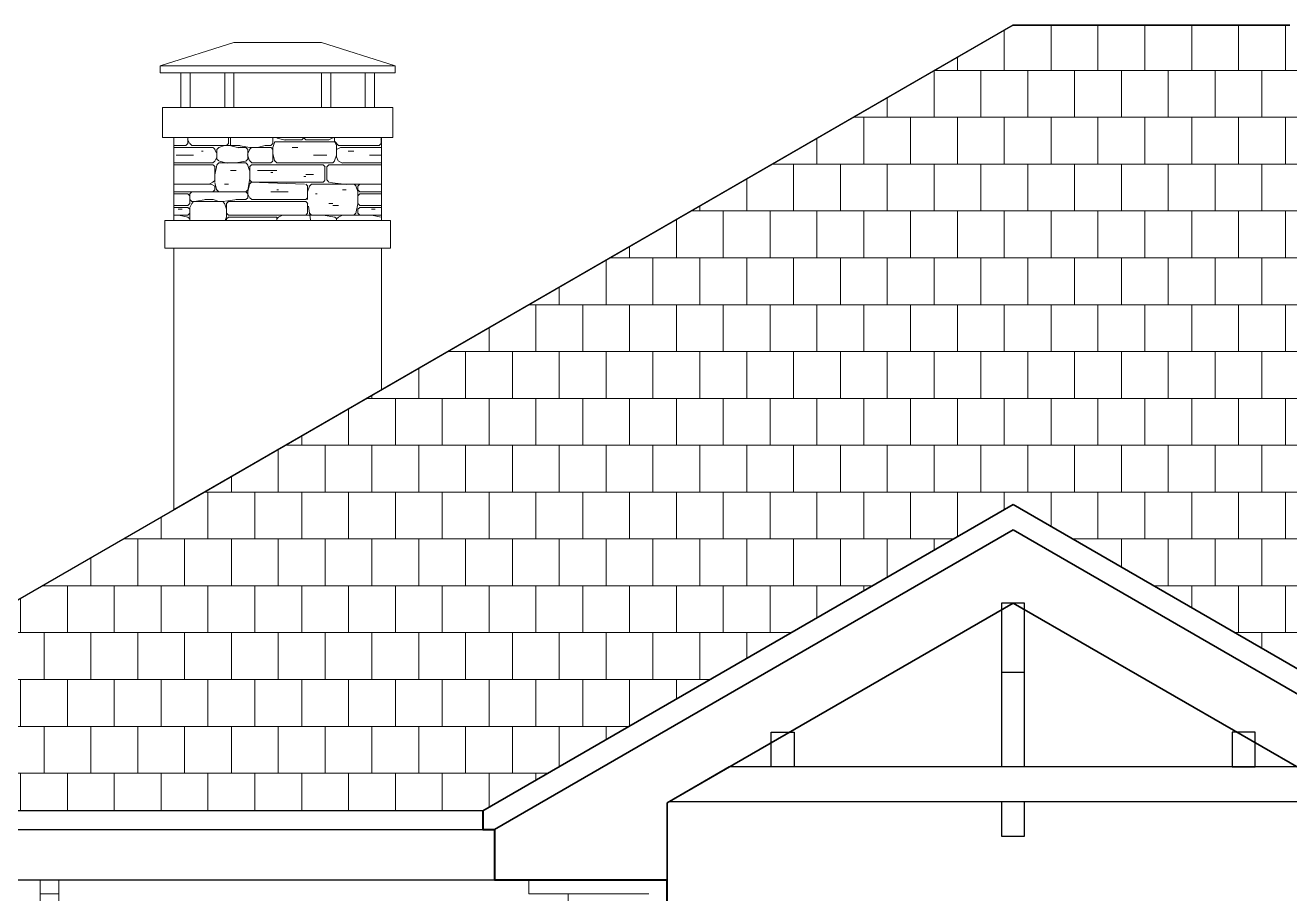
# Model space of a CAD drawing. Extents: x -12289450 to -10763036, y -7834513 to -6150123.
# Drawn here: x -11258980 to -11255908, y -7658522 to -7656413 of the extents above; entities that cross this region are included whole.
import ezdxf

# ---------------------------------------------------------------- set-up
doc = ezdxf.new("R2010")
doc.units = 0
doc.header["$LTSCALE"] = 25
doc.layers.add('008-ШТРИХОВКА', color=252, linetype='Continuous')
doc.layers.add('Крыши', color=7, linetype='Continuous')
doc.layers.add('RAZMER', color=7, linetype='Continuous', lineweight=9)
doc.layers.add('СТЕНЫ', color=5, linetype='Continuous', lineweight=40)

msp = doc.modelspace()

# ---------------------------------------------------------------- hatches: boundary and pattern name
at = {"layer": '008-ШТРИХОВКА', "lineweight": 18, "ltscale": 3}
h = msp.add_hatch(dxfattribs=at)
h.set_pattern_fill('AR-B88', color=256, scale=0.56)
h.set_pattern_definition([(0, (-5054482.48, -3435749.88), (0, 113.792), []), (90, (-5054482.48, -3435749.877), (-56.896, 113.792), [113.792, -113.792])])
h.paths.add_polyline_path([(-11256062.7, -7656413.1), (-11256014.7, -7656413.1), (-11255981.2, -7656413.1), (-11255909.1, -7656413.5), (-11252604.3, -7658320.6), (-11255292.3, -7658320.6), (-11256030.1, -7657894.6), (-11256580.3, -7657577), (-11257868.3, -7658320.6), (-11258792.7, -7658320.6), (-11259884.3, -7658320.6), (-11257315, -7656837.3), (-11256580.3, -7656413.1), (-11256481, -7656413.1), (-11256337.7, -7656413.1), (-11256244.3, -7656413.1), (-11256135.2, -7656413.1)])
at = {"layer": 'RAZMER', "lineweight": 0, "ltscale": 4}
h = msp.add_hatch(dxfattribs=at)
h.set_pattern_fill('DSLSTN', color=251, scale=168, style=0, pattern_type=2)
h.set_pattern_definition([(180, (-4780075.2, -3701240.96), (-6e-14, -469.224), [103.22928, -365.99472]), (0, (-4780530.35, -3701259.72), (0, 469.224), [60.99912, -408.22488]), (0, (-4780469.35, -3701283.2), (0, 469.224), [32.84568, -436.37832]), (315, (-4780474.04, -3701278.5), (469.22399, -1e-13), [6.635831, -656.947116]), (270, (-4780474.04, -3701273.8), (469.224, -9e-14), [4.69224, -464.53176]), (270, (-4780474.04, -3701264.4), (469.224, -9e-14), [9.38448, -459.83952]), (225, (-4780469.35, -3701259.72), (-7e-14, -469.22399), [6.635831, -656.947116]), (180, (-4780337.96, -3701259.72), (-6e-14, -469.224), [131.38272, -337.84128]), (135, (-4780333.27, -3701264.4), (-469.22399, 4e-14), [6.635831, -656.947116]), (90, (-4780333.27, -3701269.1), (-469.224, 3e-14), [4.69224, -464.53176]), (180, (-4780337.96, -3700992.27), (-6e-14, -469.224), [197.07408, -272.14992]), (180, (-4780380.2, -3701086.1), (-6e-14, -469.224), [89.15256, -380.07144]), (180, (-4780272.27, -3700874.96), (-6e-14, -469.224), [192.38184, -276.84216]), (225, (-4780197.2, -3701128.34), (-7e-14, -469.22399), [6.635831, -656.947116]), (315, (-4780197.2, -3701128.34), (469.22399, -1e-13), [6.635831, -656.947116]), (45, (-4780328.58, -3700959.42), (4e-14, 469.22399), [6.635831, -656.947116]), (0, (-4780464.65, -3700959.4), (0, 469.224), [136.07496, -333.14904]), (135, (-4780183.12, -3701025.1), (-469.22399, 4e-14), [6.635831, -656.947116]), (180, (-4780108.04, -3701025.1), (-6e-14, -469.224), [75.07584, -394.14816]), (225, (-4780262.9, -3701029.8), (-7e-14, -469.22399), [6.635831, -656.947116]), (180, (-4780103.35, -3701029.8), (-6e-14, -469.224), [159.53616, -309.68784]), (0, (-4780502.2, -3701301.95), (0, 469.224), [9.38448, -459.83952]), (0, (-4780445.9, -3701039.2), (0, 469.224), [4.69224, -464.53176]), (0, (-4780530.35, -3701015.73), (0, 469.224), [28.15344, -441.07056]), (0, (-4780544.4, -3701006.34), (0, 469.224), [9.38448, -459.83952]), (0, (-4780126.8, -3700940.65), (0, 469.224), [18.76896, -450.45504]), (0, (-4780117.43, -3700935.96), (0, 469.224), [37.53792, -431.68608]), (0, (-4780445.9, -3701161.2), (0, 469.224), [4.69224, -464.53176]), (0, (-4780506.9, -3701170.57), (0, 469.224), [42.23016, -426.99384]), (0, (-4780558.5, -3701161.2), (0, 469.224), [14.07672, -455.14728]), (0, (-4780136.2, -3701287.9), (0, 469.224), [9.38448, -459.83952]), (0, (-4780126.8, -3701292.57), (0, 469.224), [14.07672, -455.14728]), (0, (-4780169.04, -3701264.4), (0, 469.224), [4.69224, -464.53176]), (0, (-4780103.35, -3701255.03), (0, 469.224), [9.38448, -459.83952]), (0, (-4780389.6, -3701240.96), (0, 469.224), [9.38448, -459.83952]), (0, (-4780375.5, -3701208.1), (0, 469.224), [14.07672, -455.14728]), (0, (-4780262.9, -3701255.03), (0, 469.224), [4.69224, -464.53176]), (0, (-4780276.97, -3701259.72), (0, 469.224), [42.23016, -426.99384]), (0, (-4780197.2, -3701222.2), (0, 469.224), [4.69224, -464.53176]), (0, (-4780192.5, -3701217.5), (0, 469.224), [18.76896, -450.45504]), (0, (-4780276.97, -3701212.8), (0, 469.224), [4.69224, -464.53176]), (0, (-4780309.8, -3701208.1), (0, 469.224), [46.9224, -422.3016]), (0, (-4780173.74, -3701170.57), (0, 469.224), [32.84568, -436.37832]), (0, (-4780225.35, -3701151.8), (0, 469.224), [14.07672, -455.14728]), (0, (-4780352.04, -3701114.26), (0, 469.224), [4.69224, -464.53176]), (0, (-4780305.1, -3701104.9), (0, 469.224), [9.38448, -459.83952]), (0, (-4780300.43, -3701100.2), (0, 469.224), [9.38448, -459.83952]), (0, (-4780431.8, -3700884.34), (0, 469.224), [4.69224, -464.53176]), (0, (-4780431.8, -3700912.5), (0, 469.224), [28.15344, -441.07056]), (0, (-4780347.35, -3700893.73), (0, 469.224), [9.38448, -459.83952]), (0, (-4780337.96, -3700889.04), (0, 469.224), [37.53792, -431.68608]), (0, (-4780380.2, -3700982.9), (0, 469.224), [9.38448, -459.83952]), (0, (-4780483.42, -3700973.5), (0, 469.224), [14.07672, -455.14728]), (0, (-4780488.1, -3700968.8), (0, 469.224), [60.99912, -408.22488]), (0, (-4780215.97, -3700992.27), (0, 469.224), [4.69224, -464.53176]), (0, (-4780291.04, -3700982.9), (0, 469.224), [4.69224, -464.53176]), (0, (-4780281.66, -3700987.57), (0, 469.224), [14.07672, -455.14728]), (0, (-4780154.97, -3701057.96), (0, 469.224), [23.4612, -445.7628]), (0, (-4780173.74, -3701053.27), (0, 469.224), [23.4612, -445.7628]), (0, (-4780253.5, -3701062.65), (0, 469.224), [9.38448, -459.83952]), (0, (-4780239.43, -3701039.2), (0, 469.224), [9.38448, -459.83952]), (0, (-4780244.1, -3701034.5), (0, 469.224), [9.38448, -459.83952]), (0, (-4780337.96, -3701072.03), (0, 469.224), [14.07672, -455.14728]), (0, (-4780408.35, -3701067.34), (0, 469.224), [9.38448, -459.83952]), (0, (-4780413.04, -3701072.03), (0, 469.224), [9.38448, -459.83952]), (0, (-4780450.6, -3701062.65), (0, 469.224), [9.38448, -459.83952]), (270, (-4780474.04, -3700828.04), (469.224, -9e-14), [42.23016, -426.99384]), (243.43495, (-4780469.35, -3700818.65), (1.7e-05, -469.2239954), [10.492168, -1038.72458]), (251.56505, (-4780384.89, -3700851.5), (-3.8e-06, -469.2239928), [14.838167, -1468.978392]), (270, (-4780384.9, -3700832.73), (469.224, -9e-14), [18.76896, -450.45504]), (288.43495, (-4780389.58, -3700818.65), (469.224025, -938.4479968), [14.838167, -1468.978392]), (333.43495, (-4780581.96, -3701184.65), (469.2239954, 1.7e-05), [10.492168, -1038.72458]), (296.56505, (-4780586.65, -3701175.26), (469.224001, -469.22402), [10.492168, -1038.72458]), (270, (-4780586.65, -3701156.5), (469.224, -9e-14), [18.76896, -450.45504]), (206.56505, (-4780577.27, -3701151.8), (-469.22402, -469.224001), [10.492168, -1038.72458]), (26.565051, (-4780581.96, -3700851.5), (469.224012, 469.224009), [10.492168, -1038.72458]), (348.69007, (-4780577.27, -3700889.04), (469.2239957, 2.19e-05), [23.925826, -2368.656528]), (333.43495, (-4780586.65, -3700884.34), (469.2239954, 1.7e-05), [10.492168, -1038.72458]), (270, (-4780586.65, -3700856.2), (469.224, -9e-14), [28.15344, -441.07056]), (225, (-4780581.96, -3700851.5), (-7e-14, -469.22399), [6.635831, -656.947116]), (0, (-4780581.96, -3701147.1), (0, 469.224), [98.53704, -370.68696]), (315, (-4780591.35, -3701137.73), (469.22399, -1e-13), [13.271658, -650.311284]), (270, (-4780591.35, -3701109.57), (469.224, -9e-14), [28.15344, -441.07056]), (243.43495, (-4780586.65, -3701100.19), (1.7e-05, -469.2239954), [10.492168, -1038.72458]), (225, (-4780581.96, -3701095.5), (-7e-14, -469.22399), [6.635831, -656.947116]), (194.03624, (-4780563.19, -3701090.8), (-1407.6720428, -469.22392), [19.346603, -1915.313568]), (0, (-4780380.2, -3701086.1), (0, 469.224), [9.38448, -459.83952]), (0, (-4780506.9, -3701292.57), (0, 469.224), [23.4612, -445.7628]), (0, (-4780530.35, -3701297.26), (0, 469.224), [51.61464, -417.60936]), (45, (-4780530.35, -3700931.27), (4e-14, 469.22399), [13.271658, -650.311284]), (90, (-4780530.35, -3700950.04), (-469.224, 3e-14), [18.76896, -450.45504]), (135, (-4780525.65, -3700954.73), (-469.22399, 4e-14), [6.635831, -656.947116]), (116.56505, (-4780469.35, -3700935.96), (-469.224001, 469.22402), [10.492168, -1038.72458]), (90, (-4780469.35, -3700945.34), (-469.224, 3e-14), [9.38448, -459.83952]), (63.434949, (-4780474.04, -3700954.73), (-9e-06, 469.2239954), [10.492168, -1038.72458]), (288.43495, (-4780173.74, -3700940.65), (469.224025, -938.4479968), [14.838167, -1468.978392]), (270, (-4780173.74, -3700935.96), (469.224, -9e-14), [4.69224, -464.53176]), (243.43495, (-4780169.04, -3700926.58), (1.7e-05, -469.2239954), [10.492168, -1038.72458]), (251.56505, (-4780117.43, -3701170.57), (-3.8e-06, -469.2239928), [14.838167, -1468.978392]), (270, (-4780117.43, -3701147.1), (469.224, -9e-14), [23.4612, -445.7628]), (296.56505, (-4780122.12, -3701137.73), (469.224001, -469.22402), [10.492168, -1038.72458]), (288.43495, (-4780333.27, -3701170.57), (469.224025, -938.4479968), [14.838167, -1468.978392]), (270, (-4780333.27, -3701165.9), (469.224, -9e-14), [4.69224, -464.53176]), (243.43495, (-4780328.58, -3701156.5), (1.7e-05, -469.2239954), [10.492168, -1038.72458]), (243.43495, (-4780408.35, -3701175.26), (1.7e-05, -469.2239954), [10.492168, -1038.72458]), (270, (-4780408.35, -3701165.9), (469.224, -9e-14), [9.38448, -459.83952]), (296.56505, (-4780413.04, -3701156.5), (469.224001, -469.22402), [10.492168, -1038.72458]), (315, (-4780333.27, -3700935.96), (469.22399, -1e-13), [13.271658, -650.311284]), (63.434949, (-4780413.04, -3701034.5), (-9e-06, 469.2239954), [10.492168, -1038.72458]), (90, (-4780413.04, -3701043.9), (-469.224, 3e-14), [9.38448, -459.83952]), (135, (-4780403.66, -3701053.27), (-469.22399, 4e-14), [13.271658, -650.311284]), (90, (-4780093.97, -3701076.73), (-469.224, 3e-14), [42.23016, -426.99384]), (45, (-4780098.66, -3701081.42), (4e-14, 469.22399), [6.635831, -656.947116]), (270, (-4780122.1, -3701090.8), (469.224, -9e-14), [32.84568, -436.37832]), (270, (-4780197.2, -3701090.8), (469.224, -9e-14), [37.53792, -431.68608]), (108.43495, (-4780065.81, -3701259.72), (-469.224025, 938.4479968), [14.838167, -1468.978392]), (90, (-4780065.8, -3701287.9), (-469.224, 3e-14), [28.15344, -441.07056]), (78.690068, (-4780070.51, -3701311.34), (-5.5e-06, 469.2239957), [23.925826, -2368.656528]), (278.1301, (-4780187.81, -3701278.49), (469.22387533, -2815.34394203), [33.179148, -3284.735664]), (270, (-4780187.8, -3701259.72), (469.224, -9e-14), [18.76896, -450.45504]), (251.56505, (-4780183.12, -3701245.65), (-3.8e-06, -469.2239928), [14.838167, -1468.978392]), (333.43495, (-4780422.42, -3701240.96), (469.2239954, 1.7e-05), [10.492168, -1038.72458]), (180, (-4780417.73, -3701259.72), (-6e-14, -469.224), [32.84568, -436.37832]), (0, (-4780469.35, -3701057.96), (0, 469.224), [192.38184, -276.84216]), (180, (-4780389.6, -3701283.2), (-6e-14, -469.224), [46.9224, -422.3016]), (189.46232, (-4780361.426, -3701278.49), (-2346.119932, -469.2238967), [28.541784, -2825.636352]), (180, (-4780337.96, -3701278.5), (-6e-14, -469.224), [23.4612, -445.7628]), (0, (-4780375.5, -3701259.72), (0, 469.224), [14.07672, -455.14728]), (0, (-4780441.2, -3701259.72), (0, 469.224), [14.07672, -455.14728]), (180, (-4780520.96, -3701090.8), (-6e-14, -469.224), [42.23016, -426.99384]), (90, (-4780474.04, -3701086.1), (-469.224, 3e-14), [28.15344, -441.07056]), (63.434949, (-4780478.73, -3701095.5), (-9e-06, 469.2239954), [10.492168, -1038.72458]), (0, (-4780492.8, -3701095.5), (0, 469.224), [14.07672, -455.14728]), (350.53768, (-4780520.96, -3701090.8), (469.2239954, 2.03e-05), [28.541784, -2825.636352]), (0, (-4780506.9, -3701095.5), (0, 469.224), [23.4612, -445.7628]), (350.53768, (-4780535.04, -3701090.8), (469.2239954, 2.03e-05), [28.541784, -2825.636352]), (350.53768, (-4780150.275, -3700846.81), (469.2239954, 2.03e-05), [28.541784, -2825.636352]), (0, (-4780248.8, -3700846.8), (0, 469.224), [98.53704, -370.68696]), (26.565051, (-4780258.2, -3700851.5), (469.224012, 469.224009), [10.492168, -1038.72458]), (0, (-4780380.2, -3700851.5), (0, 469.224), [117.306, -351.918]), (0, (-4780403.66, -3700813.96), (0, 469.224), [9.38448, -459.83952]), (341.56505, (-4780417.73, -3700809.27), (469.2239928, -3.8e-06), [14.838167, -1468.978392]), (0, (-4780436.5, -3700809.27), (0, 469.224), [18.76896, -450.45504]), (9.4623222, (-4780464.655, -3700813.96), (2346.119914, 469.2239868), [28.541784, -2825.636352]), (348.69007, (-4780502.19, -3700846.81), (469.2239957, 2.19e-05), [23.925826, -2368.656528]), (0, (-4780572.58, -3700846.8), (0, 469.224), [70.3836, -398.8404]), (8.1301023, (-4780511.58, -3700893.73), (2815.3439232, 469.22398835), [33.179148, -3284.735664]), (0, (-4780553.8, -3700893.73), (0, 469.224), [42.23016, -426.99384]), (281.30993, (-4780474.04, -3700903.11), (469.2239304, -1876.8960738), [23.925826, -2368.656528]), (270, (-4780474.04, -3700889.04), (469.224, -9e-14), [14.07672, -455.14728]), (243.43495, (-4780469.35, -3700879.65), (1.7e-05, -469.2239954), [10.492168, -1038.72458]), (0, (-4780319.2, -3700870.27), (0, 469.224), [28.15344, -441.07056]), (0, (-4780436.5, -3700870.27), (0, 469.224), [23.4612, -445.7628]), (0, (-4780281.66, -3700931.27), (0, 469.224), [9.38448, -459.83952]), (9.4623222, (-4780309.81, -3700935.96), (2346.119914, 469.2239868), [28.541784, -2825.636352]), (0, (-4780422.42, -3700935.96), (0, 469.224), [112.61376, -356.61024]), (0, (-4780422.42, -3700935.96), (0, 469.224), [32.84568, -436.37832]), (353.65981, (-4780464.655, -3700931.267), (469.2239883, 1.69e-05), [42.49004, -4206.514032]), (180, (-4780108.04, -3700917.2), (-6e-14, -469.224), [154.84392, -314.38008]), (0, (-4780262.9, -3700893.73), (0, 469.224), [154.84392, -314.38008]), (0, (-4780183.1, -3700992.27), (0, 469.224), [103.22928, -365.99472]), (0, (-4780183.1, -3700964.1), (0, 469.224), [103.22928, -365.99472]), (0, (-4780248.8, -3700964.1), (0, 469.224), [65.69136, -403.53264]), (333.43495, (-4780258.2, -3700959.42), (469.2239954, 1.7e-05), [10.492168, -1038.72458]), (348.69007, (-4780201.89, -3700917.19), (469.2239957, 2.19e-05), [23.925826, -2368.656528]), (14.036243, (-4780258.2, -3700921.88), (1407.6720182, 469.2239937), [19.346603, -1915.313568]), (180, (-4780413.04, -3701081.4), (-6e-14, -469.224), [37.53792, -431.68608]), (0, (-4780535.04, -3700964.1), (0, 469.224), [197.07408, -272.14992]), (0, (-4780389.6, -3700996.96), (0, 469.224), [28.15344, -441.07056]), (0, (-4780464.65, -3701053.27), (0, 469.224), [46.9224, -422.3016]), (165.96376, (-4780535.04, -3701057.96), (-469.2239836, -3.41e-05), [19.346603, -1915.313568]), (180, (-4780502.2, -3701057.96), (-6e-14, -469.224), [32.84568, -436.37832]), (187.12502, (-4780464.655, -3701053.265), (-3284.56800684, -469.22421158), [37.83005, -3745.174776]), (0, (-4780553.8, -3700996.96), (0, 469.224), [136.07496, -333.14904]), (0, (-4780380.2, -3701316.03), (0, 469.224), [187.6896, -281.5344]), (0, (-4780234.74, -3701278.5), (0, 469.224), [23.4612, -445.7628]), (0, (-4780380.2, -3701283.2), (0, 469.224), [187.6896, -281.5344]), (296.56505, (-4780333.27, -3701264.42), (469.224001, -469.22402), [10.492168, -1038.72458]), (270, (-4780333.27, -3701259.72), (469.224, -9e-14), [4.69224, -464.53176]), (255.96376, (-4780328.58, -3701240.96), (3.41e-05, -469.2239836), [19.346603, -1915.313568]), (0, (-4780323.9, -3701236.26), (0, 469.224), [173.61288, -295.61112]), (284.03624, (-4780272.27, -3701165.88), (469.22392, -1407.6720428), [19.346603, -1915.313568]), (270, (-4780272.27, -3701151.8), (469.224, -9e-14), [14.07672, -455.14728]), (251.56505, (-4780267.58, -3701137.73), (-3.8e-06, -469.2239928), [14.838167, -1468.978392]), (0, (-4780323.9, -3701194.03), (0, 469.224), [173.61288, -295.61112]), (180, (-4780136.2, -3701133.03), (-6e-14, -469.224), [56.30688, -412.91712]), (206.56505, (-4780126.81, -3701128.34), (-469.22402, -469.224001), [10.492168, -1038.72458]), (315, (-4780272.27, -3701118.96), (469.22399, -1e-13), [6.635831, -656.947116]), (270, (-4780272.27, -3701109.57), (469.224, -9e-14), [9.38448, -459.83952]), (243.43495, (-4780267.58, -3701090.8), (1.7e-05, -469.2239954), [10.492168, -1038.72458]), (135, (-4780197.2, -3701095.5), (-469.22399, 4e-14), [13.271658, -650.311284]), (165.96376, (-4780244.12, -3701133.03), (-469.2239836, -3.41e-05), [19.346603, -1915.313568]), (180, (-4780201.9, -3701133.03), (-6e-14, -469.224), [42.23016, -426.99384]), (0, (-4780267.6, -3701137.73), (0, 469.224), [145.45944, -323.76456]), (26.565051, (-4780427.12, -3701240.96), (469.224012, 469.224009), [10.492168, -1038.72458]), (0, (-4780445.9, -3701240.96), (0, 469.224), [18.76896, -450.45504]), (0, (-4780563.2, -3701240.96), (0, 469.224), [46.9224, -422.3016]), (353.65981, (-4780605.42, -3701236.263), (469.2239883, 1.69e-05), [42.49004, -4206.514032]), (0, (-4780605.4, -3701194.03), (0, 469.224), [187.6896, -281.5344]), (0, (-4780572.58, -3701189.34), (0, 469.224), [154.84392, -314.38008]), (0, (-4780577.27, -3701151.8), (0, 469.224), [159.53616, -309.68784]), (260.53768, (-4780328.58, -3701226.88), (2.03e-05, -469.2239954), [28.541784, -2825.636352]), (270, (-4780328.6, -3701208.1), (469.224, -9e-14), [18.76896, -450.45504]), (288.43495, (-4780333.27, -3701194.03), (469.224025, -938.4479968), [14.838167, -1468.978392]), (284.03624, (-4780413.04, -3701236.26), (469.22392, -1407.6720428), [19.346603, -1915.313568]), (270, (-4780413.04, -3701217.5), (469.224, -9e-14), [18.76896, -450.45504]), (258.69007, (-4780408.35, -3701194.03), (2.19e-05, -469.2239957), [23.925826, -2368.656528]), (45, (-4780337.96, -3701184.65), (4e-14, 469.22399), [6.635831, -656.947116]), (11.309932, (-4780361.43, -3701189.34), (1876.8960574, 469.223996), [23.925826, -2368.656528]), (0, (-4780384.9, -3701189.34), (0, 469.224), [23.4612, -445.7628]), (345.96376, (-4780403.66, -3701184.65), (469.2239836, 3.41e-05), [19.346603, -1915.313568]), (198.43495, (-4780389.58, -3701147.11), (-938.4479968, -469.224025), [14.838167, -1468.978392]), (180, (-4780375.5, -3701147.1), (-6e-14, -469.224), [14.07672, -455.14728]), (165.96376, (-4780356.73, -3701151.8), (-469.2239836, -3.41e-05), [19.346603, -1915.313568]), (180, (-4780337.96, -3701151.8), (-6e-14, -469.224), [18.76896, -450.45504]), (0, (-4780389.6, -3701147.1), (0, 469.224), [4.69224, -464.53176]), (0, (-4780469.35, -3701147.1), (0, 469.224), [84.46032, -384.76368]), (345.96376, (-4780403.66, -3701104.88), (469.2239836, 3.41e-05), [19.346603, -1915.313568]), (0, (-4780445.9, -3701104.9), (0, 469.224), [42.23016, -426.99384]), (11.309932, (-4780469.35, -3701109.57), (1876.8960574, 469.223996), [23.925826, -2368.656528]), (296.56505, (-4780478.73, -3701133.03), (469.224001, -469.22402), [10.492168, -1038.72458]), (270, (-4780478.73, -3701128.34), (469.224, -9e-14), [4.69224, -464.53176]), (251.56505, (-4780474.04, -3701114.26), (-3.8e-06, -469.2239928), [14.838167, -1468.978392]), (270, (-4780375.5, -3701090.8), (469.224, -9e-14), [56.30688, -412.91712]), (351.8699, (-4780413.04, -3701081.42), (469.22399433, 2.213e-05), [33.179148, -3284.735664]), (0, (-4780436.5, -3701081.4), (0, 469.224), [23.4612, -445.7628]), (0, (-4780291.04, -3701147.1), (0, 469.224), [14.07672, -455.14728]), (14.036243, (-4780309.81, -3701151.8), (1407.6720182, 469.2239937), [19.346603, -1915.313568]), (0, (-4780328.6, -3701151.8), (0, 469.224), [18.76896, -450.45504]), (348.69007, (-4780352.04, -3701147.11), (469.2239957, 2.19e-05), [23.925826, -2368.656528]), (0, (-4780375.5, -3701147.1), (0, 469.224), [23.4612, -445.7628]), (180, (-4780276.97, -3701086.1), (-6e-14, -469.224), [93.8448, -375.3792]), (14.036243, (-4780117.43, -3701086.11), (1407.6720182, 469.2239937), [19.346603, -1915.313568]), (0, (-4780234.74, -3701086.1), (0, 469.224), [117.306, -351.918]), (243.43495, (-4780187.81, -3701006.34), (1.7e-05, -469.2239954), [10.492168, -1038.72458]), (270, (-4780187.8, -3700992.27), (469.224, -9e-14), [14.07672, -455.14728]), (281.30993, (-4780192.505, -3700968.805), (469.2239304, -1876.8960738), [23.925826, -2368.656528]), (296.56505, (-4780333.27, -3701006.34), (469.224001, -469.22402), [10.492168, -1038.72458]), (270, (-4780333.27, -3700982.9), (469.224, -9e-14), [23.4612, -445.7628]), (251.56505, (-4780328.58, -3700968.8), (-3.8e-06, -469.2239928), [14.838167, -1468.978392]), (0, (-4780328.6, -3700968.8), (0, 469.224), [136.07496, -333.14904]), (0, (-4780323.9, -3701020.4), (0, 469.224), [126.69048, -342.53352]), (26.565051, (-4780108.04, -3701025.11), (469.224012, 469.224009), [10.492168, -1038.72458]), (333.43495, (-4780103.35, -3701029.8), (469.2239954, 1.7e-05), [10.492168, -1038.72458]), (90, (-4780267.6, -3701039.2), (-469.224, 3e-14), [4.69224, -464.53176]), (75.963757, (-4780272.27, -3701057.96), (-9.5e-06, 469.2239836), [19.346603, -1915.313568]), (90, (-4780272.27, -3701086.1), (-469.224, 3e-14), [28.15344, -441.07056]), (0, (-4780408.35, -3701025.1), (0, 469.224), [131.38272, -337.84128]), (0, (-4780389.6, -3701020.4), (0, 469.224), [23.4612, -445.7628]), (180, (-4780337.96, -3701020.4), (-6e-14, -469.224), [70.3836, -398.8404]), (225, (-4780333.27, -3701015.73), (-7e-14, -469.22399), [6.635831, -656.947116]), (270, (-4780333.27, -3701001.65), (469.224, -9e-14), [14.07672, -455.14728]), (315, (-4780337.96, -3700996.96), (469.22399, -1e-13), [6.635831, -656.947116]), (0, (-4780408.35, -3700996.96), (0, 469.224), [70.3836, -398.8404]), (45, (-4780413.04, -3701001.65), (4e-14, 469.22399), [6.635831, -656.947116]), (90, (-4780413.04, -3701015.73), (-469.224, 3e-14), [14.07672, -455.14728]), (135, (-4780408.35, -3701020.42), (-469.22399, 4e-14), [6.635831, -656.947116]), (26.565051, (-4780286.35, -3701086.11), (469.224012, 469.224009), [10.492168, -1038.72458]), (0, (-4780309.8, -3701086.1), (0, 469.224), [23.4612, -445.7628]), (0, (-4780469.35, -3701081.4), (0, 469.224), [18.76896, -450.45504]), (180, (-4780276.97, -3701053.27), (-6e-14, -469.224), [126.69048, -342.53352]), (180, (-4780098.66, -3700996.96), (-6e-14, -469.224), [84.46032, -384.76368]), (225, (-4780333.27, -3701273.8), (-7e-14, -469.22399), [6.635831, -656.947116]), (45, (-4780478.73, -3701292.57), (4e-14, 469.22399), [6.635831, -656.947116]), (315, (-4780478.73, -3701264.4), (469.22399, -1e-13), [6.635831, -656.947116]), (45, (-4780535.04, -3701269.1), (4e-14, 469.22399), [6.635831, -656.947116]), (315, (-4780535.04, -3701287.88), (469.22399, -1e-13), [6.635831, -656.947116]), (45, (-4780535.04, -3701301.95), (4e-14, 469.22399), [6.635831, -656.947116]), (315, (-4780535.04, -3701311.34), (469.22399, -1e-13), [6.635831, -656.947116]), (225, (-4780474.04, -3701311.34), (-7e-14, -469.22399), [6.635831, -656.947116]), (315, (-4780478.73, -3701297.26), (469.22399, -1e-13), [6.635831, -656.947116]), (315, (-4780384.9, -3701311.34), (469.22399, -1e-13), [6.635831, -656.947116]), (45, (-4780384.9, -3701287.88), (4e-14, 469.22399), [6.635831, -656.947116]), (225, (-4780070.5, -3701311.34), (-7e-14, -469.22399), [6.635831, -656.947116]), (315, (-4780075.2, -3701240.96), (469.22399, -1e-13), [6.635831, -656.947116]), (45, (-4780183.12, -3701245.65), (4e-14, 469.22399), [6.635831, -656.947116]), (315, (-4780183.12, -3701311.34), (469.22399, -1e-13), [6.635831, -656.947116]), (225, (-4780187.8, -3701311.34), (-7e-14, -469.22399), [6.635831, -656.947116]), (315, (-4780192.5, -3701283.2), (469.22399, -1e-13), [6.635831, -656.947116]), (225, (-4780187.8, -3701273.8), (-7e-14, -469.22399), [6.635831, -656.947116]), (315, (-4780192.5, -3701240.96), (469.22399, -1e-13), [6.635831, -656.947116]), (315, (-4780328.58, -3701273.8), (469.22399, -1e-13), [6.635831, -656.947116]), (45, (-4780328.58, -3701240.96), (4e-14, 469.22399), [6.635831, -656.947116]), (45, (-4780337.96, -3701259.72), (4e-14, 469.22399), [6.635831, -656.947116]), (315, (-4780408.35, -3701255.03), (469.22399, -1e-13), [6.635831, -656.947116]), (225, (-4780413.04, -3701255.03), (-7e-14, -469.22399), [6.635831, -656.947116]), (315, (-4780535.04, -3701255.03), (469.22399, -1e-13), [6.635831, -656.947116]), (45, (-4780535.04, -3701245.65), (4e-14, 469.22399), [6.635831, -656.947116]), (135, (-4780323.9, -3701236.26), (-469.22399, 4e-14), [6.635831, -656.947116]), (225, (-4780145.58, -3701231.57), (-7e-14, -469.22399), [6.635831, -656.947116]), (315, (-4780150.27, -3701194.03), (469.22399, -1e-13), [6.635831, -656.947116]), (45, (-4780328.58, -3701198.72), (4e-14, 469.22399), [6.635831, -656.947116]), (315, (-4780337.96, -3701189.34), (469.22399, -1e-13), [6.635831, -656.947116]), (315, (-4780337.96, -3701151.8), (469.22399, -1e-13), [6.635831, -656.947116]), (45, (-4780408.35, -3701156.5), (4e-14, 469.22399), [6.635831, -656.947116]), (315, (-4780408.35, -3701179.96), (469.22399, -1e-13), [6.635831, -656.947116]), (45, (-4780408.35, -3701194.03), (4e-14, 469.22399), [6.635831, -656.947116]), (225, (-4780413.04, -3701231.57), (-7e-14, -469.22399), [6.635831, -656.947116]), (315, (-4780610.1, -3701231.57), (469.22399, -1e-13), [6.635831, -656.947116]), (225, (-4780605.42, -3701194.03), (-7e-14, -469.22399), [6.635831, -656.947116]), (315, (-4780417.73, -3701194.03), (469.22399, -1e-13), [6.635831, -656.947116]), (225, (-4780413.04, -3701184.65), (-7e-14, -469.22399), [6.635831, -656.947116]), (315, (-4780417.73, -3701151.8), (469.22399, -1e-13), [6.635831, -656.947116]), (225, (-4780478.73, -3701142.42), (-7e-14, -469.22399), [6.635831, -656.947116]), (315, (-4780483.42, -3701095.5), (469.22399, -1e-13), [6.635831, -656.947116]), (45, (-4780558.5, -3701062.65), (4e-14, 469.22399), [6.635831, -656.947116]), (315, (-4780558.5, -3701086.1), (469.22399, -1e-13), [6.635831, -656.947116]), (45, (-4780375.5, -3701090.8), (4e-14, 469.22399), [6.635831, -656.947116]), (45, (-4780384.9, -3701147.1), (4e-14, 469.22399), [6.635831, -656.947116]), (315, (-4780474.04, -3701142.42), (469.22399, -1e-13), [6.635831, -656.947116]), (45, (-4780474.04, -3701114.26), (4e-14, 469.22399), [6.635831, -656.947116]), (315, (-4780384.9, -3701109.57), (469.22399, -1e-13), [6.635831, -656.947116]), (225, (-4780375.5, -3701100.2), (-7e-14, -469.22399), [6.635831, -656.947116]), (315, (-4780380.2, -3701086.1), (469.22399, -1e-13), [6.635831, -656.947116]), (315, (-4780474.04, -3701100.2), (469.22399, -1e-13), [6.635831, -656.947116]), (45, (-4780474.04, -3701090.8), (4e-14, 469.22399), [6.635831, -656.947116]), (315, (-4780474.04, -3701076.73), (469.22399, -1e-13), [6.635831, -656.947116]), (45, (-4780474.04, -3701062.65), (4e-14, 469.22399), [6.635831, -656.947116]), (315, (-4780276.97, -3701057.96), (469.22399, -1e-13), [6.635831, -656.947116]), (225, (-4780272.27, -3701076.73), (-7e-14, -469.22399), [6.635831, -656.947116]), (315, (-4780276.97, -3701086.1), (469.22399, -1e-13), [6.635831, -656.947116]), (45, (-4780276.97, -3701147.1), (4e-14, 469.22399), [6.635831, -656.947116]), (45, (-4780276.97, -3701189.34), (4e-14, 469.22399), [6.635831, -656.947116]), (315, (-4780328.58, -3701184.65), (469.22399, -1e-13), [6.635831, -656.947116]), (45, (-4780328.58, -3701156.5), (4e-14, 469.22399), [6.635831, -656.947116]), (315, (-4780276.97, -3701151.8), (469.22399, -1e-13), [6.635831, -656.947116]), (135, (-4780262.9, -3701189.34), (-469.22399, 4e-14), [6.635831, -656.947116]), (225, (-4780122.12, -3701184.65), (-7e-14, -469.22399), [6.635831, -656.947116]), (315, (-4780267.58, -3701123.65), (469.22399, -1e-13), [6.635831, -656.947116]), (45, (-4780267.58, -3701090.8), (4e-14, 469.22399), [6.635831, -656.947116]), (45, (-4780126.8, -3701128.34), (4e-14, 469.22399), [6.635831, -656.947116]), (45, (-4780197.2, -3701090.8), (4e-14, 469.22399), [6.635831, -656.947116]), (315, (-4780126.8, -3701086.1), (469.22399, -1e-13), [6.635831, -656.947116]), (135, (-4780093.97, -3701001.65), (-469.22399, 4e-14), [6.635831, -656.947116]), (45, (-4780098.66, -3701020.42), (4e-14, 469.22399), [6.635831, -656.947116]), (225, (-4780272.27, -3701048.57), (-7e-14, -469.22399), [6.635831, -656.947116]), (315, (-4780276.97, -3701025.1), (469.22399, -1e-13), [6.635831, -656.947116]), (135, (-4780075.2, -3700968.8), (-469.22399, 4e-14), [6.635831, -656.947116]), (45, (-4780079.9, -3700992.27), (4e-14, 469.22399), [6.635831, -656.947116]), (315, (-4780187.8, -3700987.57), (469.22399, -1e-13), [6.635831, -656.947116]), (45, (-4780187.8, -3700968.8), (4e-14, 469.22399), [6.635831, -656.947116]), (45, (-4780187.8, -3701001.65), (4e-14, 469.22399), [6.635831, -656.947116]), (225, (-4780192.5, -3701015.73), (-7e-14, -469.22399), [6.635831, -656.947116]), (315, (-4780328.58, -3701015.73), (469.22399, -1e-13), [6.635831, -656.947116]), (225, (-4780413.04, -3701048.57), (-7e-14, -469.22399), [6.635831, -656.947116]), (315, (-4780558.5, -3701048.57), (469.22399, -1e-13), [6.635831, -656.947116]), (45, (-4780558.5, -3701001.65), (4e-14, 469.22399), [6.635831, -656.947116]), (315, (-4780417.73, -3700996.96), (469.22399, -1e-13), [6.635831, -656.947116]), (225, (-4780333.27, -3700987.57), (-7e-14, -469.22399), [6.635831, -656.947116]), (315, (-4780337.96, -3700964.1), (469.22399, -1e-13), [6.635831, -656.947116]), (315, (-4780539.73, -3700987.57), (469.22399, -1e-13), [6.635831, -656.947116]), (225, (-4780535.04, -3700964.1), (-7e-14, -469.22399), [6.635831, -656.947116]), (315, (-4780567.9, -3700912.5), (469.22399, -1e-13), [6.635831, -656.947116]), (45, (-4780567.9, -3700898.42), (4e-14, 469.22399), [6.635831, -656.947116]), (315, (-4780478.73, -3700851.5), (469.22399, -1e-13), [6.635831, -656.947116]), (225, (-4780474.04, -3700884.34), (-7e-14, -469.22399), [6.635831, -656.947116]), (315, (-4780478.73, -3700893.73), (469.22399, -1e-13), [6.635831, -656.947116]), (225, (-4780474.04, -3700912.5), (-7e-14, -469.22399), [6.635831, -656.947116]), (315, (-4780525.65, -3700954.73), (469.22399, -1e-13), [6.635831, -656.947116]), (225, (-4780474.04, -3700954.73), (-7e-14, -469.22399), [6.635831, -656.947116]), (315, (-4780478.73, -3700921.88), (469.22399, -1e-13), [6.635831, -656.947116]), (315, (-4780469.35, -3700954.73), (469.22399, -1e-13), [6.635831, -656.947116]), (45, (-4780469.35, -3700940.65), (4e-14, 469.22399), [6.635831, -656.947116]), (315, (-4780333.27, -3700935.96), (469.22399, -1e-13), [6.635831, -656.947116]), (315, (-4780323.9, -3700959.42), (469.22399, -1e-13), [6.635831, -656.947116]), (45, (-4780323.9, -3700940.65), (4e-14, 469.22399), [6.635831, -656.947116]), (225, (-4780262.9, -3700959.42), (-7e-14, -469.22399), [6.635831, -656.947116]), (315, (-4780267.58, -3700935.96), (469.22399, -1e-13), [6.635831, -656.947116]), (315, (-4780262.9, -3700954.73), (469.22399, -1e-13), [6.635831, -656.947116]), (225, (-4780173.74, -3700954.73), (-7e-14, -469.22399), [13.271658, -650.311284]), (315, (-4780169.04, -3700954.73), (469.22399, -1e-13), [6.635831, -656.947116]), (225, (-4780061.12, -3700954.73), (-7e-14, -469.22399), [6.635831, -656.947116]), (315, (-4780065.8, -3700921.88), (469.22399, -1e-13), [6.635831, -656.947116]), (45, (-4780169.04, -3700926.58), (4e-14, 469.22399), [6.635831, -656.947116]), (315, (-4780178.43, -3700921.88), (469.22399, -1e-13), [6.635831, -656.947116]), (45, (-4780262.9, -3700926.58), (4e-14, 469.22399), [6.635831, -656.947116]), (45, (-4780272.27, -3700931.27), (4e-14, 469.22399), [6.635831, -656.947116]), (315, (-4780469.35, -3700926.58), (469.22399, -1e-13), [6.635831, -656.947116]), (225, (-4780464.65, -3700874.96), (-7e-14, -469.22399), [6.635831, -656.947116]), (315, (-4780272.27, -3700874.96), (469.22399, -1e-13), [6.635831, -656.947116]), (225, (-4780262.9, -3700865.58), (-7e-14, -469.22399), [6.635831, -656.947116]), (315, (-4780384.9, -3700865.58), (469.22399, -1e-13), [6.635831, -656.947116]), (45, (-4780384.9, -3700856.2), (4e-14, 469.22399), [6.635831, -656.947116]), (45, (-4780394.27, -3700870.27), (4e-14, 469.22399), [6.635831, -656.947116]), (45, (-4780469.35, -3700818.65), (4e-14, 469.22399), [6.635831, -656.947116]), (315, (-4780394.27, -3700813.96), (469.22399, -1e-13), [6.635831, -656.947116]), (45, (-4780108.04, -3700917.2), (4e-14, 469.22399), [6.635831, -656.947116]), (315, (-4780267.58, -3700912.5), (469.22399, -1e-13), [6.635831, -656.947116]), (225, (-4780262.9, -3700893.73), (-7e-14, -469.22399), [6.635831, -656.947116]), (315, (-4780108.04, -3700893.73), (469.22399, -1e-13), [6.635831, -656.947116]), (45, (-4780122.12, -3700889.04), (4e-14, 469.22399), [6.635831, -656.947116]), (315, (-4780262.9, -3700884.34), (469.22399, -1e-13), [6.635831, -656.947116]), (45, (-4780262.9, -3700856.2), (4e-14, 469.22399), [6.635831, -656.947116]), (315, (-4780122.12, -3700851.5), (469.22399, -1e-13), [6.635831, -656.947116]), (270, (-4780610.1, -3701198.72), (469.224, -9e-14), [32.84568, -436.37832]), (270, (-4780474.04, -3700860.9), (469.224, -9e-14), [23.4612, -445.7628]), (270, (-4780267.6, -3700879.65), (469.224, -9e-14), [46.9224, -422.3016]), (270, (-4780262.9, -3700926.58), (469.224, -9e-14), [32.84568, -436.37832]), (90, (-4780173.74, -3700954.73), (-469.224, 3e-14), [28.15344, -441.07056]), (0, (-4780464.65, -3700935.96), (0, 469.224), [131.38272, -337.84128]), (90, (-4780469.35, -3700954.73), (-469.224, 3e-14), [14.07672, -455.14728]), (0, (-4780319.2, -3700935.96), (0, 469.224), [51.61464, -417.60936]), (270, (-4780262.9, -3700940.65), (469.224, -9e-14), [14.07672, -455.14728]), (90, (-4780323.9, -3700959.4), (-469.224, 3e-14), [18.76896, -450.45504]), (270, (-4780413.04, -3701001.65), (469.224, -9e-14), [46.9224, -422.3016]), (270, (-4780558.5, -3701001.65), (469.224, -9e-14), [46.9224, -422.3016]), (270, (-4780539.73, -3700968.8), (469.224, -9e-14), [18.76896, -450.45504]), (90, (-4780093.97, -3701015.73), (-469.224, 3e-14), [14.07672, -455.14728]), (270, (-4780187.8, -3701001.65), (469.224, -9e-14), [18.76896, -450.45504]), (90, (-4780075.2, -3700987.57), (-469.224, 3e-14), [18.76896, -450.45504]), (0, (-4780164.35, -3700921.9), (0, 469.224), [93.8448, -375.3792]), (270, (-4780061.1, -3700926.58), (469.224, -9e-14), [28.15344, -441.07056]), (0, (-4780520.96, -3700959.4), (0, 469.224), [42.23016, -426.99384]), (270, (-4780567.9, -3700898.4), (469.224, -9e-14), [14.07672, -455.14728]), (270, (-4780267.6, -3700898.4), (469.224, -9e-14), [14.07672, -455.14728]), (0, (-4780319.2, -3700964.1), (0, 469.224), [51.61464, -417.60936]), (180, (-4780478.73, -3700921.9), (-6e-14, -469.224), [42.23016, -426.99384]), (180, (-4780065.8, -3700921.9), (-6e-14, -469.224), [4.69224, -464.53176]), (180, (-4780065.8, -3700959.4), (-6e-14, -469.224), [4.69224, -464.53176]), (0, (-4780539.73, -3700917.2), (0, 469.224), [60.99912, -408.22488]), (90, (-4780474.04, -3700912.5), (-469.224, 3e-14), [14.07672, -455.14728]), (180, (-4780478.73, -3700893.73), (-6e-14, -469.224), [60.99912, -408.22488]), (270, (-4780333.27, -3700968.8), (469.224, -9e-14), [18.76896, -450.45504]), (270, (-4780103.35, -3700898.4), (469.224, -9e-14), [14.07672, -455.14728]), (0, (-4780563.2, -3700893.73), (0, 469.224), [23.4612, -445.7628]), (0, (-4780563.2, -3700917.2), (0, 469.224), [23.4612, -445.7628]), (0, (-4780164.35, -3700959.4), (0, 469.224), [93.8448, -375.3792]), (270, (-4780187.8, -3700968.8), (469.224, -9e-14), [18.76896, -450.45504]), (90, (-4780272.27, -3701076.73), (-469.224, 3e-14), [14.07672, -455.14728]), (180, (-4780474.04, -3701057.96), (-6e-14, -469.224), [65.69136, -403.53264]), (270, (-4780272.27, -3701029.8), (469.224, -9e-14), [18.76896, -450.45504]), (270, (-4780478.73, -3701100.2), (469.224, -9e-14), [42.23016, -426.99384]), (180, (-4780483.42, -3701147.1), (-6e-14, -469.224), [56.30688, -412.91712]), (270, (-4780413.04, -3701198.72), (469.224, -9e-14), [32.84568, -436.37832]), (0, (-4780474.04, -3700870.27), (0, 469.224), [79.76808, -389.45592]), (270, (-4780535.04, -3701269.1), (469.224, -9e-14), [18.76896, -450.45504]), (0, (-4780530.35, -3701316.03), (0, 469.224), [51.61464, -417.60936]), (90, (-4780474.04, -3701311.34), (-469.224, 3e-14), [9.38448, -459.83952]), (180, (-4780478.73, -3701264.4), (-6e-14, -469.224), [51.61464, -417.60936]), (270, (-4780384.9, -3700860.9), (469.224, -9e-14), [4.69224, -464.53176]), (0, (-4780380.2, -3700870.27), (0, 469.224), [112.61376, -356.61024]), (90, (-4780262.9, -3700865.58), (-469.224, 3e-14), [4.69224, -464.53176]), (90, (-4780384.9, -3700860.9), (-469.224, 3e-14), [4.69224, -464.53176]), (270, (-4780262.9, -3700851.5), (469.224, -9e-14), [9.38448, -459.83952]), (270, (-4780262.9, -3700860.9), (469.224, -9e-14), [23.4612, -445.7628]), (0, (-4780258.2, -3700889.04), (0, 469.224), [136.07496, -333.14904]), (90, (-4780117.43, -3700884.34), (-469.224, 3e-14), [23.4612, -445.7628]), (90, (-4780262.9, -3700860.9), (-469.224, 3e-14), [4.69224, -464.53176]), (270, (-4780117.43, -3700856.2), (469.224, -9e-14), [4.69224, -464.53176]), (0, (-4780178.43, -3701316.03), (0, 469.224), [103.22928, -365.99472]), (90, (-4780474.04, -3700860.9), (-469.224, 3e-14), [4.69224, -464.53176]), (0, (-4780530.35, -3701292.57), (0, 469.224), [51.61464, -417.60936]), (270, (-4780535.04, -3701301.95), (469.224, -9e-14), [9.38448, -459.83952]), (90, (-4780474.04, -3701287.9), (-469.224, 3e-14), [18.76896, -450.45504]), (270, (-4780384.9, -3701287.9), (469.224, -9e-14), [23.4612, -445.7628]), (90, (-4780187.8, -3701311.34), (-469.224, 3e-14), [23.4612, -445.7628]), (270, (-4780413.04, -3701245.65), (469.224, -9e-14), [9.38448, -459.83952]), (90, (-4780535.04, -3701255.03), (-469.224, 3e-14), [9.38448, -459.83952]), (0, (-4780530.35, -3701240.96), (0, 469.224), [107.92152, -361.30248]), (270, (-4780333.27, -3701269.1), (469.224, -9e-14), [4.69224, -464.53176]), (90, (-4780474.04, -3701273.8), (-469.224, 3e-14), [4.69224, -464.53176]), (0, (-4780323.9, -3701278.5), (0, 469.224), [131.38272, -337.84128]), (90, (-4780187.8, -3701273.8), (-469.224, 3e-14), [28.15344, -441.07056]), (177.95459, (-4780192.505, -3701240.955), (-469.224008016, 1.295e-05), [131.46648, -13015.18176]), (0, (-4780323.9, -3701189.34), (0, 469.224), [46.9224, -422.3016]), (90, (-4780272.27, -3701184.65), (-469.224, 3e-14), [28.15344, -441.07056]), (180, (-4780276.97, -3701151.8), (-6e-14, -469.224), [46.9224, -422.3016]), (0, (-4780262.9, -3701189.34), (0, 469.224), [136.07496, -333.14904]), (180, (-4780206.6, -3701086.1), (-6e-14, -469.224), [65.69136, -403.53264]), (90, (-4780333.27, -3701179.96), (-469.224, 3e-14), [23.4612, -445.7628]), (270, (-4780408.35, -3701156.5), (469.224, -9e-14), [23.4612, -445.7628]), (90, (-4780328.6, -3701231.57), (-469.224, 3e-14), [32.84568, -436.37832]), (270, (-4780145.6, -3701198.72), (469.224, -9e-14), [32.84568, -436.37832]), (180, (-4780337.96, -3701189.34), (-6e-14, -469.224), [65.69136, -403.53264]), (0, (-4780403.66, -3701259.72), (0, 469.224), [65.69136, -403.53264]), (180, (-4780539.73, -3701057.96), (-6e-14, -469.224), [14.07672, -455.14728]), (270, (-4780558.5, -3701062.65), (469.224, -9e-14), [23.4612, -445.7628]), (90, (-4780474.04, -3701076.73), (-469.224, 3e-14), [14.07672, -455.14728]), (90, (-4780380.2, -3701142.4), (-469.224, 3e-14), [28.15344, -441.07056]), (270, (-4780474.04, -3701090.8), (469.224, -9e-14), [9.38448, -459.83952]), (0, (-4780469.35, -3701104.9), (0, 469.224), [89.15256, -380.07144]), (90, (-4780375.5, -3701100.2), (-469.224, 3e-14), [9.38448, -459.83952]), (270, (-4780272.27, -3701090.8), (469.224, -9e-14), [51.61464, -417.60936])])
h.paths.add_polyline_path([(-11258235.9, -7656887), (-11258114.7, -7656887), (-11258114.7, -7656685.4), (-11258618.7, -7656685.4), (-11258618.7, -7656887), (-11258313.9, -7656887)])

# ---------------------------------------------------------------- linework, layer by layer
for p, q in [((-11258652.3, -7656511.8), (-11258473.1, -7656454.9)), ((-11258260.3, -7656454.9), (-11258081.1, -7656511.8)), ((-11258652.3, -7656528.6), (-11258652.3, -7656511.8)), ((-11258081.1, -7656511.8), (-11258652.3, -7656511.8)), ((-11258081.1, -7656511.8), (-11258081.1, -7656528.6)), ((-11258652.3, -7656528.6), (-11258652.3, -7656528.6)), ((-11258652.3, -7656528.6), (-11258652.3, -7656528.6)), ((-11258081.1, -7656528.6), (-11258652.3, -7656528.6)), ((-11258512.3, -7656612.6), (-11258646.7, -7656612.6)), ((-11258646.7, -7656612.6), (-11258646.7, -7656685.4)), ((-11258086.7, -7656612.6), (-11258646.7, -7656612.6)), ((-11258086.7, -7656685.4), (-11258086.7, -7656612.6)), ((-11258646.7, -7656685.4), (-11258086.7, -7656685.4)), ((-11258092.3, -7656887), (-11258641.1, -7656887)), ((-11258641.1, -7656887), (-11258641.1, -7656954.2)), ((-11258092.3, -7656887), (-11258092.3, -7656954.2)), ((-11258641.1, -7656954.2), (-11258092.3, -7656954.2))]:
    msp.add_line(p, q, dxfattribs=at)
for points in [[(-11258260.3, -7656454.9), (-11258473.1, -7656454.9)], [(-11258601.9, -7656612.6), (-11258601.9, -7656528.6), (-11258601.9, -7656528.6), (-11258579.5, -7656528.6), (-11258579.5, -7656612.6), (-11258601.9, -7656612.6)], [(-11258473.1, -7656612.6), (-11258473.1, -7656528.6), (-11258473.1, -7656528.6), (-11258495.5, -7656528.6), (-11258495.5, -7656612.6), (-11258473.1, -7656612.6)], [(-11258260.3, -7656612.6), (-11258260.3, -7656528.6), (-11258260.3, -7656528.6), (-11258237.9, -7656528.6), (-11258237.9, -7656612.6), (-11258260.3, -7656612.6)], [(-11258153.9, -7656612.6), (-11258153.9, -7656528.6), (-11258153.9, -7656528.6), (-11258131.5, -7656528.6), (-11258131.5, -7656612.6), (-11258153.9, -7656612.6)], [(-11258618.7, -7656887), (-11258618.7, -7656685.4)], [(-11258114.7, -7656887), (-11258114.7, -7656685.4)], [(-11258618.7, -7657589.9), (-11258618.7, -7656954.2)], [(-11258114.7, -7657298.9), (-11258114.7, -7656954.2)]]:
    msp.add_lwpolyline(points, dxfattribs=at)
at = {"layer": 'RAZMER', "lineweight": 30, "ltscale": 4}
msp.add_lwpolyline([(-11256608.3, -7657984.3), (-11256552.3, -7657984.3), (-11256552.3, -7657816.3), (-11256608.3, -7657816.3)], close=True, dxfattribs=at)
at = {"layer": 'RAZMER', "lineweight": 25, "ltscale": 4}
for points in [[(-11256608.3, -7657984.3), (-11256608.3, -7658214.2)], [(-11256552.3, -7658214.2), (-11256552.3, -7657984.3)], [(-11256608.3, -7658298.2), (-11256608.3, -7658354.2), (-11256608.3, -7658382.2), (-11256552.3, -7658382.2), (-11256552.3, -7658298.2)]]:
    msp.add_lwpolyline(points, dxfattribs=at)
for points in [[(-11257112.3, -7658214.2), (-11257168.3, -7658214.2), (-11257168.3, -7658130.2), (-11257112.3, -7658130.2)], [(-11256048.3, -7658214.2), (-11255992.3, -7658214.2), (-11255992.3, -7658130.2), (-11256048.3, -7658130.2)], [(-11257415.1, -7658298.2), (-11255745.5, -7658298.2), (-11255891, -7658214.2), (-11257269.6, -7658214.2)]]:
    msp.add_lwpolyline(points, close=True, dxfattribs=at)
at = {"layer": 'Крыши', "lineweight": 35, "ltscale": 3}
for p, q in [((-11256580.3, -7657638.4), (-11257840.3, -7658365.9)), ((-11256580.3, -7657638.4), (-11255320.3, -7658365.9)), ((-11256580.3, -7657816.3), (-11257420.3, -7658301.2)), ((-11256580.3, -7657816.3), (-11255740.3, -7658301.2))]:
    msp.add_line(p, q, dxfattribs=at)
at = {"layer": 'Крыши', "lineweight": 25, "ltscale": 3}
msp.add_line((-11257840.3, -7658365.9), (-11257840.3, -7658488.6), dxfattribs=at)
at = {"layer": 'Крыши', "lineweight": 30, "ltscale": 3}
for points in [[(-11256580.3, -7656413.1), (-11259884.3, -7658320.6)], [(-11256580.3, -7656413.1), (-11255908.3, -7656413.1)], [(-11259884.3, -7658320.6), (-11259884.3, -7658365.9), (-11259856.3, -7658365.9), (-11259856.3, -7658488.6), (-11257840.3, -7658488.6)], [(-11257868.3, -7658320.6), (-11259884.3, -7658320.6)], [(-11259884.3, -7658365.9), (-11257840.3, -7658365.9)]]:
    msp.add_lwpolyline(points, dxfattribs=at)
at = {"layer": 'Крыши', "lineweight": 25, "ltscale": 3}
for points in [[(-11256580.3, -7656413.1), (-11258618.7, -7657589.9)], [(-11256580.3, -7656413.1), (-11258618.7, -7657589.9)], [(-11255908.3, -7656413.1), (-11256580.3, -7656413.1)], [(-11255908.3, -7656413.1), (-11256580.3, -7656413.1)]]:
    msp.add_lwpolyline(points, dxfattribs=at)
at = {"layer": 'Крыши', "lineweight": 35, "ltscale": 3}
for points in [[(-11256580.3, -7657577), (-11257868.3, -7658320.6)], [(-11256580.3, -7657577), (-11255292.3, -7658320.6)], [(-11257420.3, -7658488.6), (-11257420.3, -7658301.2)]]:
    msp.add_lwpolyline(points, dxfattribs=at)
at = {"layer": 'Крыши', "lineweight": 40, "ltscale": 3}
for points in [[(-11257868.3, -7658320.6), (-11257868.3, -7658365.9), (-11257840.3, -7658365.9), (-11257840.3, -7658488.6), (-11257420.3, -7658488.6)], [(-11257868.3, -7658320.6), (-11257868.3, -7658365.9), (-11257840.3, -7658365.9), (-11257840.3, -7658488.6)]]:
    msp.add_lwpolyline(points, dxfattribs=at)
at = {"layer": 'Крыши', "lineweight": 13, "ltscale": 3}
for points in [[(-11258943.5, -7658858.2), (-11258943.5, -7658488.6), (-11258898.7, -7658488.6), (-11258898.7, -7658858.2), (-11258943.5, -7658858.2)], [(-11258898.7, -7658488.6), (-11258898.7, -7658522.2), (-11258943.5, -7658522.2), (-11258943.5, -7658488.6), (-11258898.7, -7658488.6), (-11258898.7, -7658858.2), (-11258943.5, -7658858.2), (-11258943.5, -7658522.2)]]:
    msp.add_lwpolyline(points, dxfattribs=at)
at = {"layer": 'Крыши', "lineweight": 5, "ltscale": 3}
for points in [[(-11257465.1, -7658522.2), (-11257756.3, -7658522.2), (-11257756.3, -7658488.6)], [(-11257756.3, -7658522.2), (-11257661.1, -7658522.2), (-11257661.1, -7658550.2), (-11257661.1, -7658522.2), (-11257661.1, -7658550.2), (-11257633.1, -7658550.2), (-11257633.1, -7658550.2)]]:
    msp.add_lwpolyline(points, dxfattribs=at)
at = {"layer": 'СТЕНЫ', "lineweight": 40, "ltscale": 3}
msp.add_lwpolyline([(-11257420.3, -7660672.6), (-11257420.3, -7658488.6)], dxfattribs=at)

doc.saveas('drawing.dxf')
